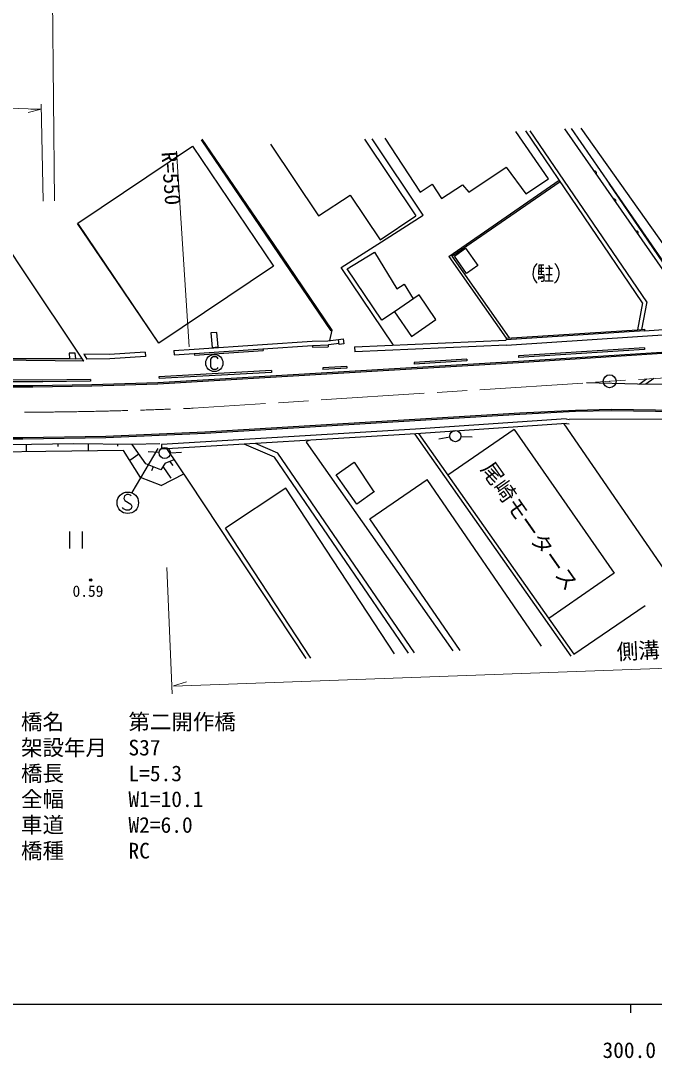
# Model space of a CAD drawing. Units: millimetres, scale not verified. Extents: x 40000 to 680000, y 20000 to 380000.
# Drawn here: x 297013 to 370754, y 198715 to 319488 of the extents above; entities that cross this region are included whole.
import ezdxf
from ezdxf.enums import TextEntityAlignment as Align

# ---------------------------------------------------------------- set-up
doc = ezdxf.new("R2010")
doc.units = ezdxf.units.MM
doc.header["$LTSCALE"] = 1000
doc.linetypes.add('CHAIN', pattern=[18.5, 12, -1.5, 3.5, -1.5])
for name, color, linetype, lineweight in [('M-BGD', 7, 'Continuous', 25), ('M-BGD-EXST', 7, 'Continuous', 25), ('M-BMK', 2, 'CHAIN', 13), ('M-BMK-SRVR', 3, 'Continuous', 25), ('M-STR-HTXT', 7, 'Continuous', 13), ('M-STR-STRC', 7, 'Continuous', 25), ('M-TTL-BAND', 7, 'Continuous', 25)]:
    doc.layers.add(name, color=color, linetype=linetype, lineweight=lineweight)
doc.styles.add('ＭＳ ゴシック', font='')
doc.styles.get('ＭＳ ゴシック').set_extended_font_data('MS Gothic')

msp = doc.modelspace()

# ---------------------------------------------------------------- linework, layer by layer
at = {"layer": 'M-BGD'}
for p, q in [((360308, 306895), (372591, 289239)), ((374687, 287272), (361132, 306937)), ((376866, 286302), (362257, 306990)), ((297185, 290596), (287150, 305757)), ((326386, 293342), (318035, 305614)), ((326510, 293426), (318143, 305722)), ((337034, 305689), (342996, 296773)), ((343842, 296858), (337906, 305734)), ((339390, 305811), (343494, 299537)), ((358463, 301089), (354638, 306601)), ((369395, 286654), (355802, 306661)), ((369871, 286754), (356328, 306689)), ((303669, 295918), (317019, 304905)), ((317019, 304905), (326431, 290925)), ((326068, 305120), (331681, 296764)), ((349177, 299525), (353502, 302441)), ((353502, 302441), (355793, 299355)), ((363785, 301981), (363736, 301967)), ((363832, 301984), (363785, 301981)), ((363887, 301974), (363832, 301984)), ((363930, 301955), (363887, 301974)), ((363970, 301925), (363930, 301955)), ((346856, 292064), (359697, 300929)), ((347206, 292087), (359798, 300780)), ((355793, 299355), (358463, 301089)), ((363965, 301639), (363995, 301679)), ((364007, 301872), (363970, 301925)), ((363995, 301679), (364014, 301722)), ((364021, 301824), (364007, 301872)), ((364014, 301722), (364024, 301777)), ((364024, 301777), (364021, 301824)), ((343494, 299537), (344922, 300459)), ((344922, 300459), (345992, 298805)), ((345992, 298805), (348436, 300391)), ((348436, 300391), (349177, 299525)), ((374974, 286605), (365523, 300537)), ((331681, 296764), (335372, 299179)), ((335372, 299179), (338840, 293994)), ((366056, 298716), (366008, 298702)), ((366103, 298719), (366056, 298716)), ((366158, 298709), (366103, 298719)), ((366201, 298690), (366158, 298709)), ((366241, 298660), (366201, 298690)), ((366236, 298374), (366266, 298414)), ((366278, 298607), (366241, 298660)), ((366266, 298414), (366285, 298457)), ((366292, 298559), (366278, 298607)), ((366285, 298457), (366295, 298512)), ((366295, 298512), (366292, 298559)), ((367241, 298050), (367220, 298035)), ((313082, 281937), (303636, 295896)), ((313082, 281937), (303669, 295918)), ((338564, 293467), (343842, 296858)), ((338840, 293994), (342996, 296773)), ((368387, 296392), (368376, 296384)), ((368644, 294997), (368595, 294982)), ((368690, 295000), (368644, 294997)), ((368746, 294990), (368690, 295000)), ((368788, 294971), (368746, 294990)), ((368829, 294940), (368788, 294971)), ((368824, 294654), (368854, 294694)), ((368865, 294888), (368829, 294940)), ((368854, 294694), (368873, 294737)), ((368880, 294839), (368865, 294888)), ((368873, 294737), (368883, 294793)), ((368883, 294793), (368880, 294839)), ((369532, 294733), (369483, 294699)), ((333146, 283374), (326386, 293342)), ((333270, 283458), (326510, 293426)), ((334293, 290751), (338564, 293467)), ((334998, 290592), (338197, 292550)), ((338197, 292550), (340807, 288286)), ((347489, 292082), (348784, 293003)), ((348784, 293003), (350208, 291000)), ((370678, 293075), (370659, 293062)), ((346856, 292064), (353501, 282550)), ((347206, 292087), (353852, 282573)), ((348912, 290080), (347489, 292082)), ((357009, 291116), (356827, 290878)), ((357130, 291235), (357009, 291116)), ((359170, 291217), (359289, 291096)), ((359289, 291096), (359467, 290855)), ((304372, 279860), (297185, 290596)), ((326431, 290925), (313082, 281937)), ((326431, 290925), (313082, 281937)), ((340412, 281735), (334293, 290751)), ((339050, 284622), (334998, 290592)), ((350208, 291000), (348912, 290080)), ((356642, 290279), (356638, 289919)), ((356638, 289919), (356696, 289619)), ((356704, 290579), (356642, 290279)), ((356827, 290878), (356704, 290579)), ((357308, 291054), (357299, 289974)), ((357299, 289974), (357899, 289968)), ((357302, 290334), (357902, 290328)), ((357305, 290694), (357905, 290688)), ((357908, 291048), (357308, 291054)), ((357608, 291051), (357599, 289971)), ((357899, 289968), (357893, 289248)), ((358085, 290687), (358925, 290679)), ((358139, 289966), (358859, 289960)), ((358448, 291044), (358625, 290682)), ((358505, 290683), (358492, 289183)), ((359467, 290855), (359584, 290554)), ((359638, 289893), (359576, 289594)), ((359584, 290554), (359641, 290253)), ((359641, 290253), (359638, 289893)), ((340807, 288286), (341660, 288808)), ((341660, 288808), (342704, 287102)), ((356696, 289619), (356813, 289318)), ((356813, 289318), (356991, 289076)), ((356991, 289076), (357110, 288955)), ((357297, 289734), (357294, 289374)), ((357417, 289733), (357474, 289432)), ((357537, 289731), (357655, 289490)), ((357772, 289129), (357592, 289131)), ((357657, 289790), (357775, 289549)), ((357893, 289248), (357772, 289129)), ((358972, 289179), (358012, 289187)), ((359271, 289056), (359150, 288937)), ((359453, 289295), (359271, 289056)), ((359576, 289594), (359453, 289295)), ((343378, 287568), (340525, 285623)), ((345336, 284696), (343378, 287568)), ((353538, 281725), (422176, 286307)), ((369395, 286654), (368820, 283525)), ((369871, 286754), (369283, 283555)), ((340525, 285623), (339050, 284622)), ((340525, 285623), (342483, 282751)), ((369623, 283376), (401082, 285630)), ((342483, 282751), (345336, 284696)), ((319822, 283213), (319136, 283149)), ((319136, 283149), (319294, 281455)), ((319980, 281519), (319822, 283213)), ((332986, 282273), (333270, 283458)), ((333146, 283374), (333270, 283458)), ((353501, 282550), (368796, 283524)), ((369623, 283376), (353510, 282351)), ((354956, 279850), (407543, 283236)), ((354965, 279701), (407553, 283086)), ((368796, 283524), (369610, 283575)), ((369610, 283575), (369623, 283376)), ((317187, 281250), (325171, 281796)), ((319294, 281455), (319980, 281519)), ((325171, 281796), (330948, 282174)), ((325203, 281297), (330981, 281675)), ((330948, 282174), (332764, 282246)), ((330968, 281674), (332784, 281746)), ((330968, 281674), (330976, 281474)), ((330976, 281474), (332792, 281546)), ((332764, 282246), (333995, 282398)), ((332784, 281746), (332792, 281546)), ((334064, 281903), (332825, 281749)), ((333995, 282398), (334547, 282476)), ((334080, 281790), (333995, 282398)), ((334633, 281868), (334080, 281790)), ((334547, 282476), (334633, 281868)), ((335871, 281531), (353511, 282324)), ((335871, 281531), (335897, 280932)), ((353538, 281725), (335897, 280932)), ((353501, 282550), (353510, 282351)), ((281434, 280239), (302703, 280158)), ((303339, 280809), (302667, 280775)), ((302667, 280775), (302703, 280158)), ((303420, 280137), (303339, 280809)), ((304340, 280657), (304687, 280112)), ((307353, 280645), (304340, 280657)), ((311500, 280913), (307353, 280645)), ((311533, 280394), (307372, 280125)), ((311500, 280913), (311533, 280394)), ((314833, 281111), (317187, 281250)), ((314833, 281111), (314863, 280612)), ((314863, 280612), (317217, 280751)), ((317217, 280751), (317235, 280552)), ((317221, 280751), (325205, 281297)), ((317235, 280552), (325218, 281098)), ((325205, 281297), (325218, 281098)), ((304372, 279860), (280812, 280099)), ((302703, 280158), (303420, 280137)), ((303420, 280137), (304183, 280157)), ((307372, 280125), (304687, 280112)), ((312958, 277375), (354956, 279850)), ((312967, 277225), (354965, 279701)), ((369003, 277178), (369846, 277787)), ((370691, 277841), (369766, 277174)), ((290600, 276889), (298430, 276867)), ((290601, 277039), (298429, 277017)), ((298429, 277017), (305268, 277128)), ((298430, 276867), (305272, 276978)), ((305268, 277128), (312958, 277375)), ((305272, 276978), (312963, 277225)), ((368815, 277180), (362864, 277320)), ((400089, 276986), (368815, 277180)), ((355110, 273842), (361569, 274175)), ((361574, 274176), (365723, 274254)), ((365723, 274254), (395990, 273813)), ((318456, 271639), (355110, 273842)), ((318464, 271489), (355118, 273692)), ((360519, 273155), (342953, 271956)), ((355118, 273692), (361576, 274026)), ((360519, 273155), (360855, 273059)), ((383948, 273164), (360855, 273059)), ((361576, 274026), (365724, 274104)), ((365724, 274104), (395988, 273663)), ((342953, 271956), (313379, 270179)), ((360556, 272606), (342988, 271407)), ((354438, 271922), (346734, 266572)), ((354438, 271922), (366073, 255169)), ((360214, 272561), (373161, 253791)), ((360556, 272606), (360857, 272559)), ((287775, 270883), (297265, 270814)), ((287777, 271033), (297264, 270964)), ((297264, 270964), (306904, 271115)), ((297265, 270814), (306908, 270966)), ((306904, 271115), (318456, 271639)), ((306908, 270966), (318464, 271489)), ((342988, 271407), (313412, 269630)), ((330351, 270537), (330254, 270439)), ((330599, 270608), (330351, 270537)), ((342848, 271398), (361058, 245528)), ((343314, 271430), (361388, 245754)), ((346963, 271024), (345683, 270798)), ((348253, 271104), (349551, 271038)), ((299936, 269326), (288707, 269176)), ((303174, 270225), (295793, 270134)), ((297638, 270156), (297649, 269296)), ((308968, 269455), (299936, 269326)), ((301329, 270202), (301332, 269946)), ((309969, 270168), (303174, 270225)), ((304873, 270211), (304866, 269397)), ((308271, 270182), (308269, 269961)), ((310945, 266314), (308968, 269455)), ((313203, 270232), (309969, 270168)), ((311554, 267904), (309969, 270168)), ((313379, 270179), (313412, 269630)), ((316643, 265758), (314033, 269695)), ((326554, 268678), (323030, 270208)), ((326952, 269159), (324354, 270288)), ((330254, 270439), (347294, 246140)), ((310762, 269036), (309700, 268292)), ((313129, 269220), (311832, 269303)), ((313806, 267994), (314886, 268408)), ((314346, 268201), (314698, 267715)), ((314427, 269209), (315725, 269270)), ((342162, 245874), (326554, 268678)), ((342864, 245910), (326952, 269159)), ((313309, 267216), (311554, 267904)), ((312431, 267560), (312246, 267087)), ((313806, 267994), (313309, 267216)), ((313557, 267605), (314488, 266222)), ((333732, 266633), (335808, 268091)), ((333732, 266633), (335808, 268091)), ((335808, 268091), (338130, 264631)), ((313348, 265400), (310945, 266314)), ((313348, 265400), (315986, 266749)), ((330235, 245256), (316643, 265758)), ((336127, 263224), (333732, 266633)), ((337637, 261523), (344309, 266100)), ((357635, 246676), (344309, 266100)), ((327880, 265064), (320829, 260434)), ((340535, 245790), (327880, 265064)), ((338203, 264682), (336127, 263224)), ((348159, 246185), (337637, 261523)), ((302677, 260040), (302677, 258040)), ((304197, 258040), (304197, 260040)), ((330776, 245284), (320829, 260434)), ((366073, 255169), (358475, 249892)), ((361388, 245754), (369689, 251421))]:
    msp.add_line(p, q, dxfattribs=at)
for centre, radius in [((347603, 271137), 650), ((313778, 269179), 650), ((305155, 254382), 150), ((305155, 254382), 90), ((305155, 254382), 30)]:
    msp.add_circle(centre, radius, dxfattribs=at)
at = {"layer": 'M-BGD-EXST'}
for p, q in [((319233, 280246), (319113, 280086)), ((319393, 280366), (319233, 280246)), ((319753, 280366), (319393, 280366)), ((319913, 280246), (319753, 280366)), ((319993, 280126), (319913, 280246)), ((319113, 280086), (319113, 279206)), ((319113, 279206), (319233, 279046)), ((319233, 279046), (319393, 278926)), ((319753, 278926), (319913, 279006)), ((319913, 279006), (319993, 279126)), ((319393, 278926), (319753, 278926)), ((309985, 264584), (313006, 269684)), ((309074, 264175), (309024, 263875)), ((309024, 263875), (309124, 263625)), ((309374, 264325), (309074, 264175)), ((309124, 263625), (309824, 263225)), ((309574, 264325), (309374, 264325)), ((309774, 264275), (309574, 264325)), ((309874, 264175), (309774, 264275)), ((308974, 262675), (308874, 262825)), ((309274, 262525), (308974, 262675)), ((309624, 262525), (309274, 262525)), ((309874, 262675), (309624, 262525)), ((309824, 263225), (309924, 262975)), ((309924, 262975), (309874, 262675))]:
    msp.add_line(p, q, dxfattribs=at)
for centre, radius in [((319553, 279646), 1000), ((309474, 263375), 1250)]:
    msp.add_circle(centre, radius, dxfattribs=at)
at = {"layer": 'M-BMK'}
msp.add_line((565515, 290401), (317088, 274385), dxfattribs=at)
msp.add_arc((293992, 823186), 549287, 262.64317, 272.40987, dxfattribs=at)
at = {"layer": 'M-BMK-SRVR'}
for radius in [750, 30]:
    msp.add_circle((365561, 277521), radius, dxfattribs=at)
at = {"layer": 'M-STR-HTXT'}
for p, q in [((300924, 298511), (300678, 327628)), ((279927, 309966), (297885, 309218)), ((299387, 309180), (297879, 308790)), ((297885, 309218), (298192, 309204)), ((298192, 309204), (299387, 309180)), ((299398, 309786), (299631, 298492)), ((315158, 304323), (316628, 281522)), ((314006, 255827), (314619, 241132)), ((314792, 242045), (431977, 246259)), ((314804, 242058), (316288, 242532))]:
    msp.add_line(p, q, dxfattribs=at)
at = {"layer": 'M-STR-STRC'}
for p, q in [((369622, 281405), (354957, 280482)), ((369622, 281405), (369634, 281206)), ((354957, 280482), (354969, 280282)), ((369634, 281206), (354969, 280282)), ((334952, 279231), (332173, 279091)), ((332173, 279091), (332183, 278891)), ((334962, 279031), (332183, 278891)), ((334952, 279231), (334962, 279031)), ((348919, 280095), (342798, 279714)), ((342798, 279714), (342810, 279515)), ((348931, 279895), (342810, 279515)), ((348919, 280095), (348931, 279895)), ((326185, 278757), (313105, 278040)), ((313105, 278040), (313116, 277840)), ((326196, 278557), (313116, 277840)), ((326185, 278757), (326196, 278557)), ((299572, 277447), (294651, 277469)), ((299571, 277647), (294652, 277669)), ((305148, 277730), (299571, 277647)), ((305151, 277530), (299572, 277447)), ((305148, 277730), (305151, 277530))]:
    msp.add_line(p, q, dxfattribs=at)
at = {"layer": 'M-TTL-BAND'}
for p, q in [((40000, 205000), (579000, 205000)), ((368000, 205000), (368000, 204000))]:
    msp.add_line(p, q, dxfattribs=at)

# ---------------------------------------------------------------- texts
at = {"layer": 'M-BGD', "style": 'ＭＳ ゴシック'}
msp.add_text('尾崎モータース', height=1833, rotation=305, dxfattribs=at).set_placement((350033, 266991), align=Align.BOTTOM_LEFT)
msp.add_text('0.59', height=1320, dxfattribs=at).set_placement((303041, 252035), align=Align.BOTTOM_LEFT)
at = {"layer": 'M-STR-HTXT', "style": 'ＭＳ ゴシック'}
for s, rotation, p in [('R=550', 274, (312849, 304146)), ('側溝\u3000L=126.00', 3, (366465, 244550))]:
    msp.add_text(s, height=1833, rotation=rotation, dxfattribs=at).set_placement(p, align=Align.BOTTOM_LEFT)
for s, p in [('橋名\u3000\u3000\u3000第二開作橋', (297045, 236410)), ('架設年月\u3000S37', (297045, 233410)), ('橋長\u3000\u3000\u3000L=5.3', (297045, 230410)), ('全幅\u3000\u3000\u3000W1=10.1', (297045, 227410)), ('車道\u3000\u3000\u3000W2=6.0', (297045, 224410)), ('橋種\u3000\u3000\u3000RC', (297045, 221410))]:
    msp.add_text(s, height=1833, dxfattribs=at).set_placement(p, align=Align.BOTTOM_LEFT)
at = {"layer": 'M-TTL-BAND', "style": 'ＭＳ ゴシック'}
msp.add_text('300.0', height=1833, dxfattribs=at).set_placement((367844, 198195), align=Align.BOTTOM_CENTER)

doc.saveas('drawing.dxf')
